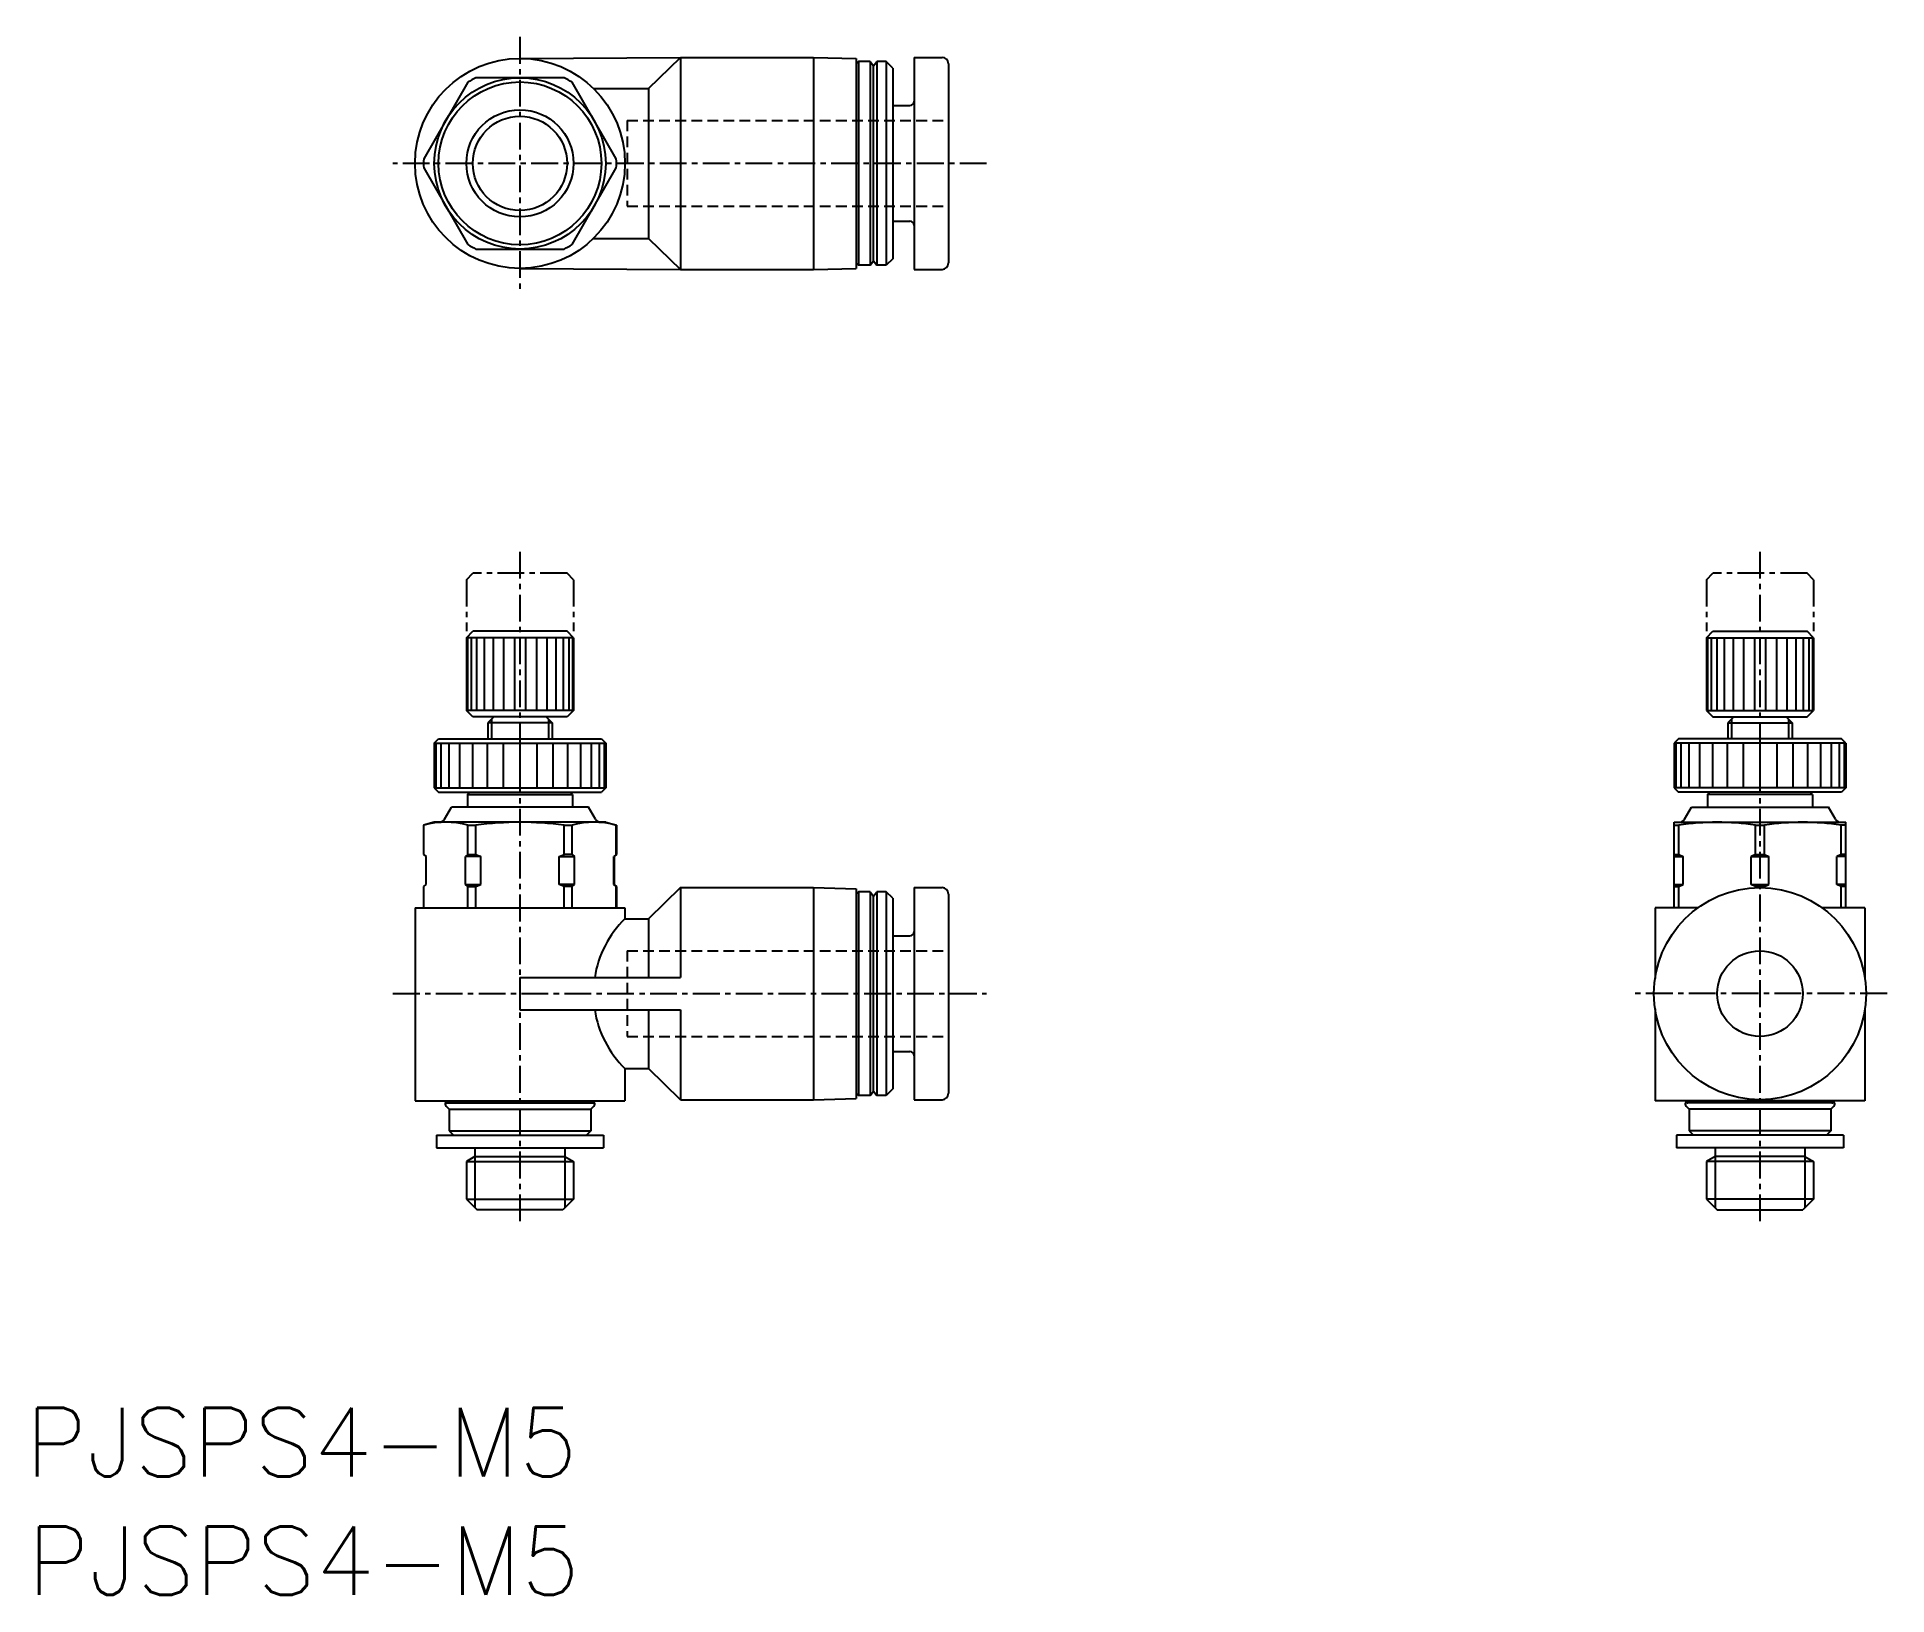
# Model space of a CAD drawing. Extents: x 6.3 to 92.7, y -14.8 to 57.9.
import ezdxf

# ---------------------------------------------------------------- set-up
doc = ezdxf.new("R2010")
doc.units = 0
doc.linetypes.add('CENTER', pattern=[2, 1.25, -0.25, 0.25, -0.25])
doc.linetypes.add('DASHED', pattern=[0.75, 0.5, -0.25])
doc.layers.get('0').update_dxf_attribs({"linetype": 'CONTINUOUS'})
doc.layers.add('CENTER', color=1, linetype='CENTER')
doc.layers.add('LY_1', color=7, linetype='CONTINUOUS')
doc.styles.get("Standard").update_dxf_attribs({"font": 'txt.shx'})

msp = doc.modelspace()

# ---------------------------------------------------------------- linework, layer by layer
at = {"color": 7, "linetype": 'CONTINUOUS'}
for p, q in [((28.847, 56.923), (36.347, 56.973)), ((34.847, 55.523), (36.347, 56.973)), ((36.347, 56.973), (42.547, 56.973)), ((36.347, 56.973), (36.347, 47.073)), ((42.547, 56.973), (44.547, 56.923)), ((42.547, 56.973), (42.547, 47.073)), ((44.547, 56.923), (44.547, 47.123)), ((44.647, 56.773), (44.547, 56.673)), ((44.647, 56.773), (44.647, 47.273)), ((45.197, 56.773), (44.647, 56.773)), ((45.197, 56.773), (45.347, 56.573)), ((45.197, 56.773), (45.197, 47.273)), ((45.347, 56.573), (45.497, 56.773)), ((45.347, 47.473), (45.347, 56.573)), ((45.947, 56.773), (45.497, 56.773)), ((45.497, 56.773), (45.497, 47.273)), ((46.247, 56.473), (45.947, 56.773)), ((45.947, 56.773), (45.947, 47.273)), ((46.247, 56.473), (46.247, 47.573)), ((47.247, 56.973), (47.247, 47.073)), ((47.247, 56.973), (48.547, 56.973)), ((48.847, 56.673), (48.847, 47.373)), ((26.414, 55.808), (24.352, 52.238)), ((30.909, 56.023), (26.786, 56.023)), ((33.342, 52.238), (31.281, 55.808)), ((32.277, 55.523), (34.847, 55.523)), ((34.847, 55.523), (34.847, 48.523)), ((46.247, 54.723), (47.047, 54.723)), ((24.352, 51.808), (26.414, 48.238)), ((31.281, 48.238), (33.342, 51.808)), ((46.247, 49.323), (47.047, 49.323)), ((32.277, 48.523), (34.847, 48.523)), ((34.847, 48.523), (36.347, 47.073)), ((26.786, 48.023), (30.909, 48.023)), ((46.247, 47.573), (45.947, 47.273)), ((28.847, 47.123), (36.347, 47.073)), ((36.347, 47.073), (42.547, 47.073)), ((42.547, 47.073), (44.547, 47.123)), ((44.547, 47.373), (44.647, 47.273)), ((45.197, 47.273), (44.647, 47.273)), ((45.197, 47.273), (45.347, 47.473)), ((45.347, 47.473), (45.497, 47.273)), ((45.947, 47.273), (45.497, 47.273)), ((47.247, 47.073), (48.547, 47.073)), ((26.347, 29.88), (26.647, 30.18)), ((31.347, 29.88), (26.347, 29.88)), ((31.047, 30.18), (26.647, 30.18)), ((31.347, 29.88), (31.047, 30.18)), ((84.229, 29.88), (84.529, 30.18)), ((84.229, 29.88), (89.229, 29.88)), ((84.529, 30.18), (88.929, 30.18)), ((89.229, 29.88), (88.929, 30.18)), ((26.647, 26.18), (26.347, 26.48)), ((31.347, 26.48), (26.347, 26.48)), ((31.047, 26.18), (26.647, 26.18)), ((27.622, 26.18), (27.347, 25.905)), ((30.072, 26.18), (30.347, 25.905)), ((31.347, 26.48), (31.047, 26.18)), ((84.229, 26.48), (89.229, 26.48)), ((84.229, 26.48), (84.529, 26.18)), ((84.529, 26.18), (88.929, 26.18)), ((85.504, 26.18), (85.229, 25.905)), ((87.954, 26.18), (88.229, 25.905)), ((88.929, 26.18), (89.229, 26.48)), ((24.847, 24.964), (25.047, 25.164)), ((25.047, 25.164), (32.647, 25.164)), ((27.347, 25.905), (27.347, 25.164)), ((30.347, 25.905), (27.347, 25.905)), ((30.347, 25.905), (30.347, 25.164)), ((32.647, 25.164), (32.847, 24.964)), ((82.929, 25.164), (82.729, 24.964)), ((90.529, 25.164), (82.929, 25.164)), ((85.229, 25.905), (88.229, 25.905)), ((85.229, 25.905), (85.229, 25.164)), ((88.229, 25.905), (88.229, 25.164)), ((90.729, 24.964), (90.529, 25.164)), ((24.847, 24.964), (32.847, 24.964)), ((90.729, 24.964), (82.729, 24.964)), ((24.847, 22.864), (32.847, 22.864)), ((24.847, 22.864), (25.047, 22.664)), ((25.047, 22.664), (32.647, 22.664)), ((26.397, 22.564), (26.497, 22.664)), ((26.397, 22.564), (26.397, 21.964)), ((26.397, 22.564), (31.297, 22.564)), ((31.297, 22.564), (31.197, 22.664)), ((31.297, 22.564), (31.297, 21.964)), ((32.847, 22.864), (32.647, 22.664)), ((82.729, 22.864), (82.929, 22.664)), ((90.729, 22.864), (82.729, 22.864)), ((90.529, 22.664), (82.929, 22.664)), ((84.279, 22.564), (84.379, 22.664)), ((89.179, 22.564), (84.279, 22.564)), ((84.279, 22.564), (84.279, 21.964)), ((89.179, 22.564), (89.079, 22.664)), ((89.179, 22.564), (89.179, 21.964)), ((90.729, 22.864), (90.529, 22.664)), ((25.33, 21.414), (25.647, 21.964)), ((32.047, 21.964), (25.647, 21.964)), ((32.365, 21.414), (32.047, 21.964)), ((83.212, 21.414), (83.529, 21.964)), ((83.529, 21.964), (89.929, 21.964)), ((90.247, 21.414), (89.929, 21.964)), ((24.847, 21.264), (24.347, 21.13)), ((24.347, 21.13), (24.352, 21.13)), ((24.347, 21.13), (24.347, 19.764)), ((24.352, 19.764), (24.352, 21.13)), ((32.847, 21.264), (24.847, 21.264)), ((26.414, 19.764), (26.414, 21.13)), ((26.414, 21.13), (26.786, 21.13)), ((26.786, 19.764), (26.786, 21.13)), ((30.909, 19.764), (30.909, 21.131)), ((30.909, 21.13), (31.281, 21.13)), ((31.281, 19.764), (31.281, 21.131)), ((32.847, 21.264), (33.347, 21.13)), ((33.342, 19.764), (33.342, 21.13)), ((33.342, 21.13), (33.347, 21.13)), ((33.347, 21.13), (33.347, 19.764)), ((82.729, 21.264), (90.729, 21.264)), ((82.729, 17.264), (82.729, 21.264)), ((82.729, 21.13), (82.944, 21.13)), ((82.944, 19.764), (82.944, 21.13)), ((86.515, 19.764), (86.515, 21.13)), ((86.515, 21.13), (86.944, 21.13)), ((86.944, 19.764), (86.944, 21.13)), ((90.515, 19.764), (90.515, 21.13)), ((90.729, 21.13), (90.515, 21.13)), ((90.729, 17.264), (90.729, 21.264)), ((24.347, 19.764), (24.352, 19.764)), ((24.347, 19.764), (24.447, 19.664)), ((24.352, 19.764), (24.467, 19.664)), ((24.447, 19.664), (24.467, 19.664)), ((24.447, 19.664), (24.447, 18.364)), ((24.467, 18.364), (24.467, 19.664)), ((26.414, 19.764), (26.3, 19.664)), ((26.3, 18.364), (26.3, 19.664)), ((27.014, 19.664), (26.3, 19.664)), ((26.414, 19.764), (26.786, 19.764)), ((26.786, 19.764), (27.014, 19.664)), ((27.014, 18.364), (27.014, 19.664)), ((30.68, 19.664), (30.909, 19.764)), ((30.68, 18.364), (30.68, 19.664)), ((30.68, 19.664), (31.395, 19.664)), ((31.281, 19.764), (30.909, 19.764)), ((31.281, 19.764), (31.395, 19.664)), ((31.395, 18.364), (31.395, 19.664)), ((33.342, 19.764), (33.228, 19.664)), ((33.228, 18.364), (33.228, 19.664)), ((33.247, 19.664), (33.228, 19.664)), ((33.347, 19.764), (33.247, 19.664)), ((33.247, 19.664), (33.247, 18.364)), ((33.347, 19.764), (33.342, 19.764)), ((82.729, 19.764), (82.944, 19.764)), ((82.729, 19.664), (83.142, 19.664)), ((82.944, 19.764), (83.142, 19.664)), ((83.142, 18.364), (83.142, 19.664)), ((86.515, 19.764), (86.317, 19.664)), ((86.317, 18.364), (86.317, 19.664)), ((86.317, 19.664), (87.142, 19.664)), ((86.515, 19.764), (86.944, 19.764)), ((86.944, 19.764), (87.142, 19.664)), ((87.142, 18.364), (87.142, 19.664)), ((90.515, 19.764), (90.317, 19.664)), ((90.729, 19.664), (90.317, 19.664)), ((90.317, 18.364), (90.317, 19.664)), ((90.729, 19.764), (90.515, 19.764)), ((24.447, 18.364), (24.347, 18.264)), ((24.347, 18.264), (24.352, 18.264)), ((24.347, 18.264), (24.347, 17.264)), ((24.352, 18.264), (24.467, 18.364)), ((24.352, 17.264), (24.352, 18.264)), ((24.447, 18.364), (24.467, 18.364)), ((26.414, 18.264), (26.3, 18.364)), ((26.3, 18.364), (27.014, 18.364)), ((26.414, 17.264), (26.414, 18.264)), ((26.414, 18.264), (26.786, 18.264)), ((26.786, 18.264), (27.014, 18.364)), ((26.786, 17.264), (26.786, 18.264)), ((30.909, 18.264), (30.68, 18.364)), ((31.395, 18.364), (30.68, 18.364)), ((31.281, 18.264), (30.909, 18.264)), ((30.909, 17.264), (30.909, 18.264)), ((31.281, 18.264), (31.395, 18.364)), ((31.281, 17.264), (31.281, 18.264)), ((33.342, 18.264), (33.228, 18.364)), ((33.247, 18.364), (33.228, 18.364)), ((33.247, 18.364), (33.347, 18.264)), ((33.342, 17.264), (33.342, 18.264)), ((33.347, 18.264), (33.342, 18.264)), ((33.347, 18.264), (33.347, 17.264)), ((36.347, 18.214), (34.847, 16.764)), ((36.347, 18.214), (42.547, 18.214)), ((36.347, 18.214), (36.347, 14.014)), ((42.547, 18.214), (44.547, 18.164)), ((42.547, 18.214), (42.547, 8.314)), ((44.547, 18.164), (44.547, 8.364)), ((47.247, 18.214), (48.547, 18.214)), ((47.247, 18.214), (47.247, 8.314)), ((82.729, 18.364), (83.142, 18.364)), ((82.729, 18.264), (82.944, 18.264)), ((82.944, 18.264), (83.142, 18.364)), ((82.944, 17.264), (82.944, 18.264)), ((86.317, 18.364), (87.142, 18.364)), ((86.515, 18.264), (86.317, 18.364)), ((86.515, 18.264), (86.944, 18.264)), ((86.515, 18.209), (86.515, 18.264)), ((86.944, 18.264), (87.142, 18.364)), ((86.944, 18.209), (86.944, 18.264)), ((90.515, 18.264), (90.317, 18.364)), ((90.729, 18.364), (90.317, 18.364)), ((90.515, 17.264), (90.515, 18.264)), ((90.729, 18.264), (90.515, 18.264)), ((44.647, 18.014), (44.547, 17.914)), ((44.647, 18.014), (44.647, 8.514)), ((45.197, 18.014), (44.647, 18.014)), ((45.197, 18.014), (45.197, 8.514)), ((45.197, 18.014), (45.347, 17.814)), ((45.347, 17.814), (45.497, 18.014)), ((45.347, 8.714), (45.347, 17.814)), ((45.497, 18.014), (45.497, 8.514)), ((45.947, 18.014), (45.497, 18.014)), ((45.947, 18.014), (45.947, 8.514)), ((46.247, 17.714), (45.947, 18.014)), ((46.247, 17.714), (46.247, 8.814)), ((48.847, 17.914), (48.847, 8.614)), ((23.947, 17.264), (33.747, 17.264)), ((23.947, 17.264), (23.947, 8.264)), ((33.747, 17.264), (33.747, 16.764)), ((33.747, 16.764), (34.847, 16.764)), ((34.847, 16.764), (34.847, 14.014)), ((81.829, 17.264), (81.829, 13.966)), ((83.813, 17.264), (81.829, 17.264)), ((91.629, 17.264), (89.645, 17.264)), ((91.629, 17.264), (91.629, 13.966)), ((46.247, 15.964), (47.047, 15.964)), ((28.847, 14.014), (28.847, 12.514)), ((28.847, 14.014), (36.347, 14.014)), ((28.847, 12.514), (36.347, 12.514)), ((34.847, 12.514), (34.847, 9.764)), ((36.347, 12.514), (36.347, 8.314)), ((81.829, 12.562), (81.829, 8.264)), ((91.629, 12.562), (91.629, 8.264)), ((46.247, 10.564), (47.047, 10.564)), ((33.747, 9.764), (34.847, 9.764)), ((33.747, 9.764), (33.747, 8.264)), ((36.347, 8.314), (34.847, 9.764)), ((45.197, 8.514), (45.347, 8.714)), ((45.347, 8.714), (45.497, 8.514)), ((46.247, 8.814), (45.947, 8.514)), ((23.947, 8.264), (33.747, 8.264)), ((25.347, 8.164), (32.346, 8.164)), ((25.435, 7.976), (25.547, 7.864)), ((25.547, 7.864), (32.147, 7.864)), ((25.547, 7.864), (25.547, 6.864)), ((32.259, 7.976), (32.147, 7.864)), ((32.147, 7.864), (32.147, 6.864)), ((36.347, 8.314), (42.547, 8.314)), ((42.547, 8.314), (44.547, 8.364)), ((44.547, 8.614), (44.647, 8.514)), ((45.197, 8.514), (44.647, 8.514)), ((45.947, 8.514), (45.497, 8.514)), ((47.247, 8.314), (48.547, 8.314)), ((91.629, 8.264), (81.829, 8.264)), ((90.229, 8.164), (83.23, 8.164)), ((83.317, 7.976), (83.429, 7.864)), ((83.429, 7.864), (83.429, 6.864)), ((90.029, 7.864), (83.429, 7.864)), ((90.141, 7.976), (90.029, 7.864)), ((90.029, 7.864), (90.029, 6.864)), ((24.947, 6.664), (24.947, 6.064)), ((24.947, 6.664), (32.747, 6.664)), ((24.947, 6.064), (32.747, 6.064)), ((25.547, 6.864), (32.147, 6.864)), ((25.547, 6.864), (25.747, 6.664)), ((26.747, 6.064), (26.747, 5.664)), ((30.947, 6.064), (30.947, 5.664)), ((32.147, 6.864), (31.947, 6.664)), ((32.747, 6.664), (32.747, 6.064)), ((90.629, 6.664), (82.829, 6.664)), ((82.829, 6.664), (82.829, 6.064)), ((90.629, 6.064), (82.829, 6.064)), ((83.429, 6.864), (83.629, 6.664)), ((90.029, 6.864), (83.429, 6.864)), ((84.629, 6.064), (84.629, 5.664)), ((88.829, 6.064), (88.829, 5.664)), ((90.029, 6.864), (89.829, 6.664)), ((90.629, 6.664), (90.629, 6.064)), ((26.747, 5.664), (26.347, 5.433)), ((26.347, 5.433), (31.347, 5.433)), ((26.347, 5.433), (26.347, 3.664)), ((26.747, 5.664), (30.947, 5.664)), ((30.947, 5.664), (31.347, 5.433)), ((31.347, 5.433), (31.347, 3.664)), ((84.629, 5.664), (84.229, 5.433)), ((84.229, 5.433), (84.229, 3.664)), ((89.229, 5.433), (84.229, 5.433)), ((88.829, 5.664), (84.629, 5.664)), ((88.829, 5.664), (89.229, 5.433)), ((89.229, 5.433), (89.229, 3.664)), ((26.347, 3.664), (31.347, 3.664)), ((26.347, 3.664), (26.847, 3.164)), ((31.347, 3.664), (30.847, 3.164)), ((84.229, 3.664), (84.729, 3.164)), ((89.229, 3.664), (84.229, 3.664)), ((89.229, 3.664), (88.729, 3.164)), ((30.847, 3.164), (26.847, 3.164)), ((84.729, 3.164), (88.729, 3.164))]:
    msp.add_line(p, q, dxfattribs=at)
at = {"color": 3, "linetype": 'DASHED'}
for p, q in [((33.847, 54.023), (33.847, 50.023)), ((33.847, 54.023), (48.847, 54.023)), ((33.847, 50.023), (48.847, 50.023)), ((33.847, 15.264), (33.847, 11.264)), ((33.847, 15.264), (48.847, 15.264)), ((33.847, 11.264), (48.847, 11.264))]:
    msp.add_line(p, q, dxfattribs=at)
at = {"color": 3, "linetype": 'CONTINUOUS'}
for p, q in [((26.347, 29.88), (26.347, 26.48)), ((26.402, 29.88), (26.402, 26.48)), ((26.564, 29.88), (26.564, 26.48)), ((26.825, 29.88), (26.825, 26.48)), ((27.175, 29.88), (27.175, 26.48)), ((27.597, 29.88), (27.597, 26.48)), ((28.075, 29.88), (28.075, 26.48)), ((28.586, 29.88), (28.586, 26.48)), ((29.108, 29.88), (29.108, 26.48)), ((29.619, 29.88), (29.619, 26.48)), ((30.097, 29.88), (30.097, 26.48)), ((30.519, 29.88), (30.519, 26.48)), ((30.869, 29.88), (30.869, 26.48)), ((31.13, 29.88), (31.13, 26.48)), ((31.292, 29.88), (31.292, 26.48)), ((31.347, 29.88), (31.347, 26.48)), ((84.229, 29.88), (84.229, 26.48)), ((84.284, 29.88), (84.284, 26.48)), ((84.446, 29.88), (84.446, 26.48)), ((84.707, 29.88), (84.707, 26.48)), ((85.057, 29.88), (85.057, 26.48)), ((85.479, 29.88), (85.479, 26.48)), ((85.957, 29.88), (85.957, 26.48)), ((86.468, 29.88), (86.468, 26.48)), ((86.99, 29.88), (86.99, 26.48)), ((87.501, 29.88), (87.501, 26.48)), ((87.979, 29.88), (87.979, 26.48)), ((88.401, 29.88), (88.401, 26.48)), ((88.751, 29.88), (88.751, 26.48)), ((89.012, 29.88), (89.012, 26.48)), ((89.174, 29.88), (89.174, 26.48)), ((89.229, 29.88), (89.229, 26.48)), ((24.847, 24.964), (24.847, 22.864)), ((24.924, 24.964), (24.924, 22.864)), ((25.152, 24.964), (25.152, 22.864)), ((25.522, 24.964), (25.522, 22.864)), ((26.019, 24.964), (26.019, 22.864)), ((26.625, 24.964), (26.625, 22.864)), ((27.317, 24.964), (27.317, 22.864)), ((28.067, 24.964), (28.067, 22.864)), ((28.847, 24.964), (28.847, 22.864)), ((29.627, 24.964), (29.627, 22.864)), ((30.377, 24.964), (30.377, 22.864)), ((31.069, 24.964), (31.069, 22.864)), ((31.675, 24.964), (31.675, 22.864)), ((32.172, 24.964), (32.172, 22.864)), ((32.542, 24.964), (32.542, 22.864)), ((32.77, 24.964), (32.77, 22.864)), ((32.847, 24.964), (32.847, 22.864)), ((82.729, 24.964), (82.729, 22.864)), ((82.806, 24.964), (82.806, 22.864)), ((83.034, 24.964), (83.034, 22.864)), ((83.404, 24.964), (83.404, 22.864)), ((83.901, 24.964), (83.901, 22.864)), ((84.507, 24.964), (84.507, 22.864)), ((85.199, 24.964), (85.199, 22.864)), ((85.949, 24.964), (85.949, 22.864)), ((86.729, 24.964), (86.729, 22.864)), ((87.509, 24.964), (87.509, 22.864)), ((88.259, 24.964), (88.259, 22.864)), ((88.951, 24.964), (88.951, 22.864)), ((89.557, 24.964), (89.557, 22.864)), ((90.054, 24.964), (90.054, 22.864)), ((90.424, 24.964), (90.424, 22.864)), ((90.652, 24.964), (90.652, 22.864)), ((90.729, 24.964), (90.729, 22.864))]:
    msp.add_line(p, q, dxfattribs=at)
at = {"color": 7, "linetype": 'CONTINUOUS'}
for centre, radius in [((28.847, 52.023), 4.9), ((28.847, 52.023), 4), ((28.847, 52.023), 3.8), ((28.847, 52.023), 2.5), ((28.847, 52.023), 2.2), ((86.729, 13.264), 4.95), ((86.729, 13.264), 2)]:
    msp.add_circle(centre, radius, dxfattribs=at)
for centre, radius, start, end in [((48.547, 56.673), 0.3, 0, 90), ((28.847, 52.023), 4.5, 117.26604, 122.73396), ((28.847, 52.023), 4.5, 57.26604, 62.73396), ((47.047, 54.923), 0.2, 270, 0), ((28.847, 52.023), 4.5, 177.26604, 182.73396), ((28.847, 52.023), 4.5, 357.26604, 2.73396), ((47.047, 49.123), 0.2, 0, 90), ((28.847, 52.023), 4.5, 237.26604, 242.73396), ((28.847, 52.023), 4.5, 297.26604, 302.73396), ((48.547, 47.373), 0.3, 270, 0), ((25.383, 17.232), 4.032, 75.18906, 104.81094), ((25.07, 21.564), 0.3, 270, 330), ((28.847, 5.336), 15.928, 82.56347, 97.43653), ((32.311, 17.232), 4.032, 75.18906, 104.81094), ((32.625, 21.564), 0.3, 210, 270), ((84.729, 9.301), 11.963, 81.41705, 98.58295), ((82.952, 21.564), 0.3, 270, 330), ((88.729, 9.301), 11.963, 81.41705, 98.58295), ((90.506, 21.564), 0.3, 210, 270), ((48.547, 17.914), 0.3, 0, 90), ((37.177, 13.264), 4.9, 134.41531, 171.19563), ((47.047, 16.164), 0.2, 270, 0), ((37.177, 13.264), 4.9, 188.80437, 225.58469), ((47.047, 10.364), 0.2, 0, 90), ((25.647, 8.188), 0.3, 184.63916, 225), ((25.447, 8.264), 0.1, 270, 0), ((32.247, 8.264), 0.1, 180, 270), ((32.047, 8.188), 0.3, 315, 355.36084), ((48.547, 8.614), 0.3, 270, 0), ((83.529, 8.188), 0.3, 184.63916, 225), ((83.329, 8.264), 0.1, 270, 0), ((90.129, 8.264), 0.1, 180, 270), ((89.929, 8.188), 0.3, 315, 355.36084)]:
    msp.add_arc(centre, radius, start, end, dxfattribs=at)
at = {"layer": 'CENTER', "color": 1, "linetype": 'CENTER'}
for p, q in [((28.847, 57.923), (28.847, 46.123)), ((50.626, 52.023), (22.919, 52.023)), ((28.847, 33.889), (28.847, 2.596)), ((86.729, 33.889), (86.729, 2.596)), ((26.347, 32.589), (26.647, 32.889)), ((31.047, 32.889), (26.647, 32.889)), ((31.347, 32.589), (31.047, 32.889)), ((84.229, 32.589), (84.529, 32.889)), ((88.929, 32.889), (84.529, 32.889)), ((89.229, 32.589), (88.929, 32.889)), ((26.347, 32.589), (26.347, 30.18)), ((31.347, 32.589), (31.347, 30.18)), ((84.229, 32.589), (84.229, 30.18)), ((89.229, 32.589), (89.229, 30.18)), ((22.919, 13.264), (50.626, 13.264)), ((92.658, 13.264), (80.829, 13.264))]:
    msp.add_line(p, q, dxfattribs=at)
at = {"layer": 'LY_1', "color": 3, "linetype": 'CONTINUOUS'}
for p, q in [((27.522, 26.08), (27.522, 25.164)), ((30.172, 26.08), (30.172, 25.164)), ((85.404, 26.08), (85.404, 25.164)), ((88.054, 26.08), (88.054, 25.164)), ((26.747, 5.664), (26.747, 3.264)), ((30.947, 5.664), (30.947, 3.264)), ((84.629, 5.664), (84.629, 3.264)), ((88.829, 5.664), (88.829, 3.264))]:
    msp.add_line(p, q, dxfattribs=at)

# ---------------------------------------------------------------- texts
at = {"color": 7, "linetype": 'CONTINUOUS'}
for p in [(5.754, -9.27), (5.862, -14.809)]:
    msp.add_text('PJSPS4-M5', height=3.2, dxfattribs=at).set_placement(p)

doc.saveas('drawing.dxf')
